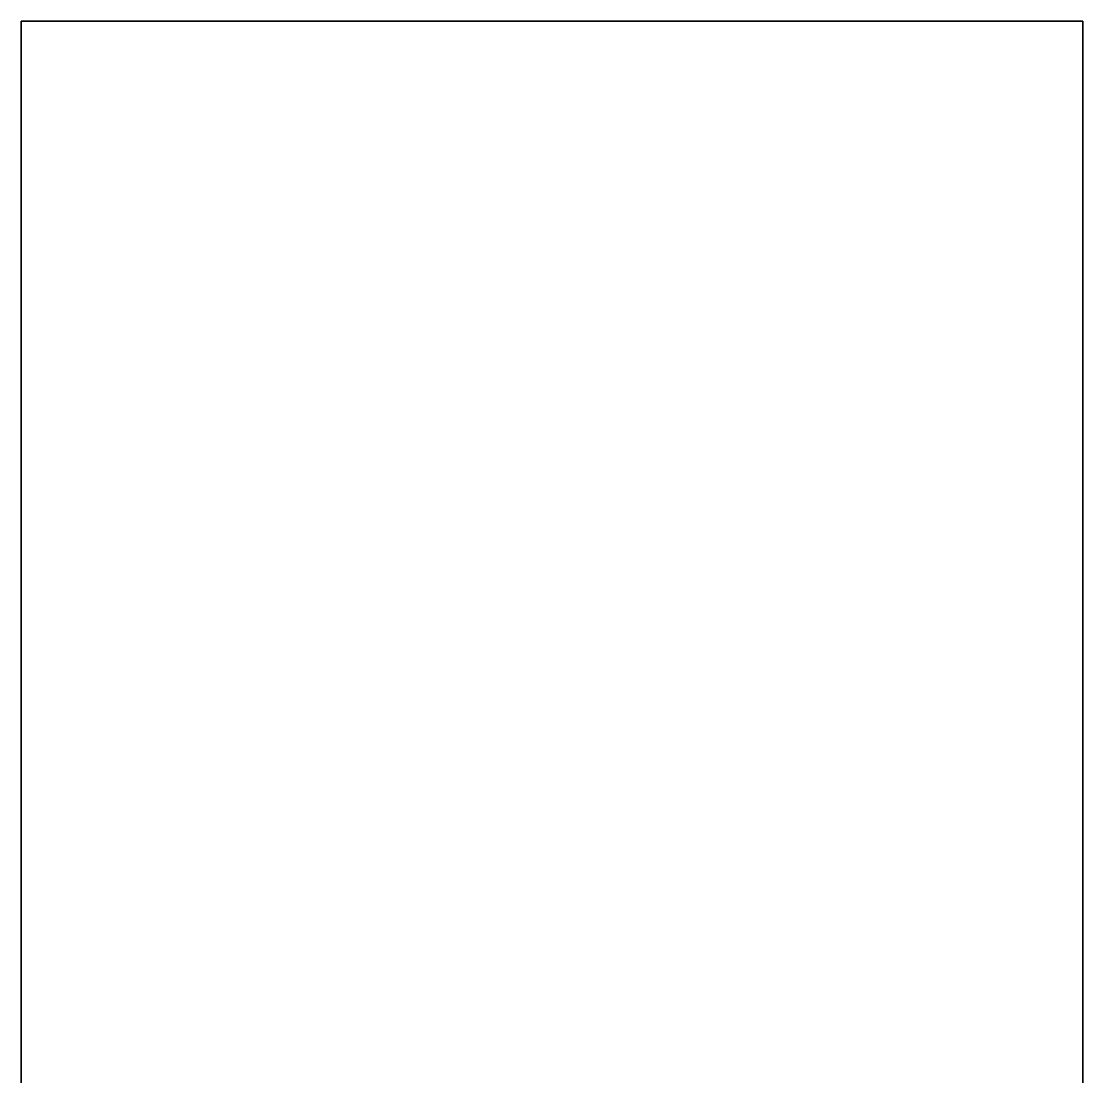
# Model space of a CAD drawing. Extents: x 0 to 20, y 0 to 20.
import ezdxf

# ---------------------------------------------------------------- set-up
doc = ezdxf.new("R2010")
doc.units = 0

msp = doc.modelspace()

# ---------------------------------------------------------------- linework, layer by layer
at = {"color": 7, "lineweight": 35}
for p, q in [((0, 0), (0, 20)), ((0, 20), (20, 20)), ((20, 20), (20, 0))]:
    msp.add_line(p, q, dxfattribs=at)

doc.saveas('drawing.dxf')
